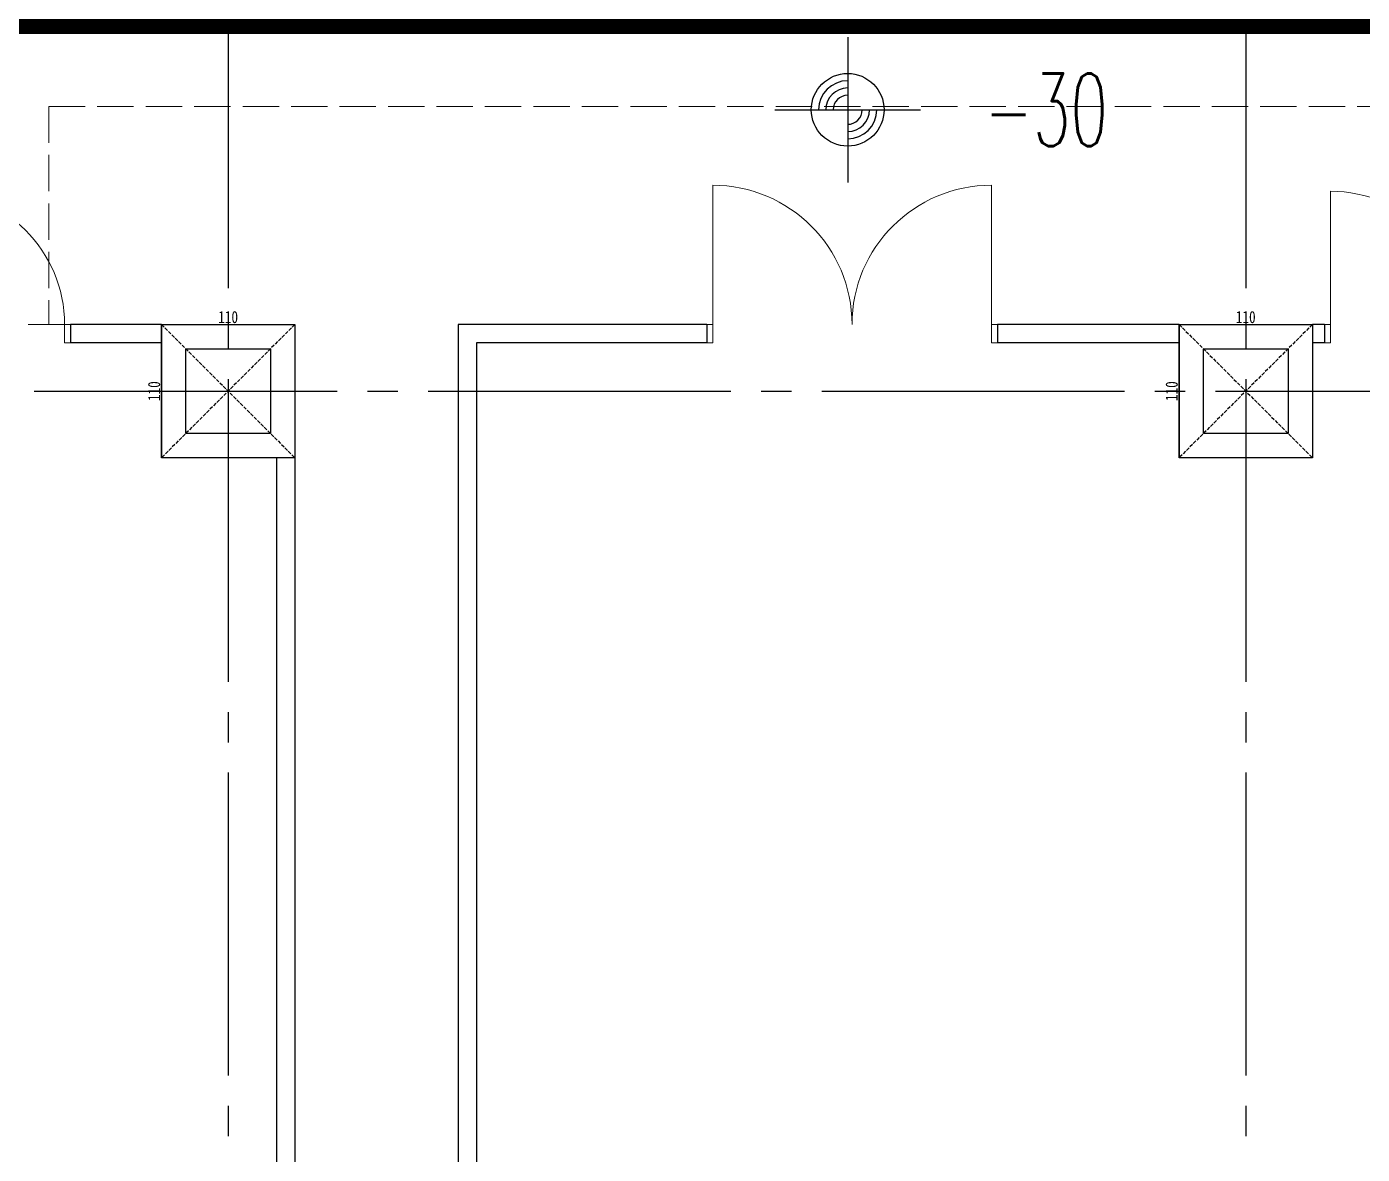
# Model space of a CAD drawing. Extents: x -3080 to 28500, y -1326 to 31609.
# Drawn here: x 17474 to 18576, y 870 to 1801 of the extents above; entities that cross this region are included whole.
import ezdxf
from ezdxf.enums import TextEntityAlignment as Align

# ---------------------------------------------------------------- set-up
doc = ezdxf.new("R2010")
doc.units = 0
doc.header["$LTSCALE"] = 100
doc.linetypes.add('X-S-FAB-L05$0$COL-CEN-LIN', pattern=[3.25, 2.5, -0.25, 0.25, -0.25])
doc.linetypes.add('X-S-FAB-L05$0$HIDDEN', pattern=[0.4, 0.3, -0.1])
for name, color, linetype in [('0-xref', 8, 'Continuous'), ('188K-SM-07-F10-MECH-CR PIPE-Y2257103$0$00_AC_CHS_20℃', 3, 'Continuous'), ('X-S-FAB-L05$0$0-DIM-INT', 8, 'Continuous'), ('X-S-FAB-L05$0$0-DIM-TXT', 8, 'Continuous'), ('X-S-FAB-L05$0$1_L05平面圖_1_Door', 8, 'Continuous'), ('X-S-FAB-L05$0$BEAM', 8, 'Continuous'), ('X-S-FAB-L05$0$BLOCK', 8, 'Continuous'), ('X-S-FAB-L05$0$CCL', 8, 'X-S-FAB-L05$0$COL-CEN-LIN'), ('X-S-FAB-L05$0$COL', 8, 'Continuous'), ('X-S-FAB-L05$0$COL-S', 8, 'Continuous'), ('X-S-FAB-L05$0$OPEN-UP', 8, 'X-S-FAB-L05$0$HIDDEN'), ('X-S-FAB-L05$0$WALL-DR', 8, 'Continuous'), ('X-S-FAB-L05$0$高程', 8, 'Continuous')]:
    doc.layers.add(name, color=color, linetype=linetype)
doc.styles.add('X-S-FAB-L05$0$CHINA', font='simplex.shx', dxfattribs={"width": 0.75, "bigfont": 'chineset.shx'})
doc.styles.add('X-S-FAB-L05$0$DIM', font='', dxfattribs={"width": 0.8})
doc.styles.get('X-S-FAB-L05$0$DIM').set_extended_font_data('MingLiU')
doc.dimstyles.new('X-S-FAB-L05$0$JJP_005_defpoint', dxfattribs={"dimtxt": 20, "dimasz": 0.5, "dimexe": 0.5, "dimexo": 0.5, "dimgap": 0.5, "dimtad": 1, "dimdsep": 46, "dimtxsty": 'X-S-FAB-L05$0$DIM', "dimblk": 'X-S-FAB-L05$0$_None', "dimcen": 10, "dimclrd": 256, "dimclre": 256, "dimclrt": 256, "dimadec": 0, "dimazin": 0, "dimtfac": 1, "dimtix": 1, "dimtmove": 2, "dimatfit": 3, "dimldrblk": 'X-S-FAB-L05$0$_None', "dimfxl": 0.5, "dimtolj": 1, "dimtzin": 0, "dimarcsym": 0})

# ---------------------------------------------------------------- blocks, each defined once
blk = doc.blocks.new('*D174')
at = {"layer": 'DefPoints', "lineweight": -2, "transparency": 16777216}
blk.add_line((0, 0), (110, 0), dxfattribs=at)
at = {"layer": 'DefPoints', "color": 0, "transparency": 16777216}
for p in [(0, 0), (110, 0), (110, 0)]:
    blk.add_point(p, dxfattribs=at)
at = {"layer": 'DefPoints', "transparency": 16777216, "insert": (55, 6.1), "char_height": 10, "attachment_point": 5, "style": 'X-S-FAB-L05$0$DIM'}
blk.add_mtext('\\A1;110', dxfattribs=at)
blk = doc.blocks.new('X-S-FAB-L05$0$_None')
blk = doc.blocks.new('*D175')
at = {"layer": 'DefPoints', "lineweight": -2, "transparency": 16777216}
blk.add_line((0, 0), (0, -110), dxfattribs=at)
at = {"layer": 'DefPoints', "color": 0, "transparency": 16777216}
for p in [(0, 0), (0, -110), (0, -110)]:
    blk.add_point(p, dxfattribs=at)
at = {"layer": 'DefPoints', "transparency": 16777216, "insert": (-6.1, -55), "char_height": 10, "attachment_point": 5, "rotation": 90, "style": 'X-S-FAB-L05$0$DIM'}
blk.add_mtext('\\A1;110', dxfattribs=at)
blk = doc.blocks.new('X-S-FAB-L05$0$A$C5E0A759A')
at = {"layer": 'X-S-FAB-L05$0$0-DIM-INT'}
for p, q in [((75, 105, -2689.4), (75, 45, -2689.4)), ((45, 75, -2689.4), (105, 75, -2689.4))]:
    blk.add_line(p, q, dxfattribs=at)
blk.add_circle((75, 75, -2689.4), 15, dxfattribs=at)
at = {"layer": 'X-S-FAB-L05$0$0-DIM-INT', "color": 4}
for radius, start, end in [(12, 90, 180), (9, 90, 180), (6, 90, 180), (12, 270, 0), (9, 270, 0), (6, 270, 0)]:
    blk.add_arc((75, 75, -2689.4), radius, start, end, dxfattribs=at)
at = {"layer": 'X-S-FAB-L05$0$0-DIM-TXT', "style": 'X-S-FAB-L05$0$CHINA', "width": 0.75}
blk.add_attdef('HIG', text='', height=40, dxfattribs=at).set_placement((119.13, 75, -2689.4), align=Align.MIDDLE_LEFT)
blk = doc.blocks.new('188K-SM-07-F10-MECH-CR PIPE-Y2257103')
at = {"layer": '188K-SM-07-F10-MECH-CR PIPE-Y2257103$0$00_AC_CHS_20℃', "ltscale": 1000, "const_width": 35}
blk.add_lwpolyline([(1863.885, 63.55), (12780.714, 65.58), (12782.797, -201.709), (15093.572, -202.093), (15101.312, 29.205), (16720.194, 27.785), (16720.194, 1812.454), (24026.171, 1812.454)], dxfattribs=at)
blk = doc.blocks.new('*U59')
at = {"layer": 'DefPoints', "linetype": 'X-S-FAB-L05$0$HIDDEN', "ltscale": 0.1}
for p, q in [((110, 0), (0, -110)), ((0, 0), (110, -110))]:
    blk.add_line(p, q, dxfattribs=at)
at = {"layer": 'X-S-FAB-L05$0$COL', "ltscale": 0.1}
blk.add_lwpolyline([(0, 0), (110, 0), (110, -110), (0, -110)], close=True, dxfattribs=at)
at = {"layer": 'DefPoints'}
dim = blk.add_linear_dim(base=(110, 0), p1=(0, 0), p2=(110, 0), dimstyle='X-S-FAB-L05$0$JJP_005_defpoint', override={"dimtxt": 10}, dxfattribs=at)
dim.commit()
dim.dimension.update_dxf_attribs({"geometry": '*D174', "text_midpoint": (55, 6.067)})
dim = blk.add_linear_dim(base=(0, -110), p1=(0, 0), p2=(0, -110), angle=90, dimstyle='X-S-FAB-L05$0$JJP_005_defpoint', override={"dimtxt": 10}, dxfattribs=at)
dim.commit()
dim.dimension.update_dxf_attribs({"geometry": '*D175', "text_midpoint": (-6.067, -55)})
blk = doc.blocks.new('X-S-FAB-L05$0$FAB2-L05')
at = {"layer": 'X-S-FAB-L05$0$CCL'}
for p, q in [((-8520, 11005), (-8520, 0)), ((-7680, 11005), (-7680, 0)), ((-26880, 2220), (1210, 2220))]:
    blk.add_line(p, q, dxfattribs=at)
at = {"layer": 'X-S-FAB-L05$0$COL-S'}
for points in [[(-8555, 2255), (-8485, 2255), (-8485, 2185), (-8555, 2185)], [(-7715, 2255), (-7645, 2255), (-7645, 2185), (-7715, 2185)]]:
    blk.add_lwpolyline(points, close=True, dxfattribs=at)
at = {"layer": 'X-S-FAB-L05$0$BEAM'}
for p in [(-8575, 2275), (-7735, 2275)]:
    blk.add_blockref('*U59', p, dxfattribs=at)
blk = doc.blocks.new('X-S-FAB-L05')
at = {"layer": 'X-S-FAB-L05$0$1_L05平面圖_1_Door', "color": 4, "lineweight": 0, "ltscale": 10}
for p, q in [((18040, 1555), (18040, 1670)), ((18270, 1555), (18270, 1670)), ((18550, 1555), (18550, 1665)), ((17505, 1540), (17505, 1555)), ((17505, 1555), (17510, 1555)), ((18040, 1555), (18035, 1555)), ((18040, 1540), (18040, 1555)), ((18275, 1555), (18270, 1555)), ((18270, 1555), (18270, 1540)), ((18545, 1555), (18550, 1555)), ((18550, 1555), (18550, 1540)), ((17510, 1540), (17505, 1540)), ((18035, 1540), (18040, 1540)), ((18270, 1540), (18275, 1540)), ((18550, 1540), (18545, 1540))]:
    blk.add_line(p, q, dxfattribs=at)
for centre, radius, start, end in [((17395, 1555), 110, 0, 90), ((18040, 1555), 115, 0, 90), ((18270, 1555), 115, 90, 180), ((18550, 1555), 110, 0, 90)]:
    blk.add_arc(centre, radius, start, end, dxfattribs=at)
at = {"layer": 'X-S-FAB-L05$0$COL-S'}
for points in [[(17605, 1535), (17675, 1535), (17675, 1465), (17605, 1465)], [(18445, 1535), (18515, 1535), (18515, 1465), (18445, 1465)]]:
    blk.add_lwpolyline(points, close=True, dxfattribs=at)
at = {"layer": 'X-S-FAB-L05$0$OPEN-UP', "color": 15, "lineweight": 0}
for p, q in [((17492, 1735), (17492, 1555)), ((17492, 1735), (19837.68, 1735)), ((17395, 1555), (17505, 1555))]:
    blk.add_line(p, q, dxfattribs=at)
at = {"layer": 'X-S-FAB-L05$0$WALL-DR'}
for p, q in [((17585, 1555), (17510, 1555)), ((17510, 1555), (17510, 1540)), ((18035, 1555), (17830, 1555)), ((17830, 1555), (17830, 102)), ((18035, 1555), (18035, 1540)), ((18425, 1555), (18275, 1555)), ((18275, 1555), (18275, 1540)), ((18545, 1555), (18535, 1555)), ((18545, 1555), (18545, 1540)), ((17585, 1540), (17510, 1540)), ((18035, 1540), (17845, 1540)), ((17845, 1540), (17845, 117)), ((18425, 1540), (18275, 1540)), ((18545, 1540), (18535, 1540)), ((17680, 1445), (17680, 55)), ((17695, 1445), (17695, 55))]:
    blk.add_line(p, q, dxfattribs=at)
at = {"layer": 'X-S-FAB-L05$0$BEAM'}
for p in [(17585, 1555), (18425, 1555)]:
    blk.add_blockref('*U59', p, dxfattribs=at)
at = {"layer": 'X-S-FAB-L05$0$BLOCK'}
blk.add_blockref('X-S-FAB-L05$0$FAB2-L05', (26160, -720), dxfattribs=at)
at = {"layer": 'X-S-FAB-L05$0$高程'}
ref = blk.add_blockref('X-S-FAB-L05$0$A$C5E0A759A', (18001.394, 1582.288, 5378.8), dxfattribs=dict(at, xscale=2, yscale=2, zscale=2))
ref.add_attrib('HIG', ' -30', dxfattribs={"layer": 'X-S-FAB-L05$0$0-DIM-TXT', "height": 60, "style": 'X-S-FAB-L05$0$CHINA', "width": 0.6}).set_placement((18239.646, 1732.288), align=Align.MIDDLE_LEFT)

msp = doc.modelspace()

# ---------------------------------------------------------------- block references
at = {"layer": '0-xref'}
msp.add_blockref('X-S-FAB-L05', (0, 0), dxfattribs=at)

# ---------------------------------------------------------------- next in the draw order: block references
msp.add_blockref('188K-SM-07-F10-MECH-CR PIPE-Y2257103', (0, 0), dxfattribs=at)

doc.saveas('drawing.dxf')
